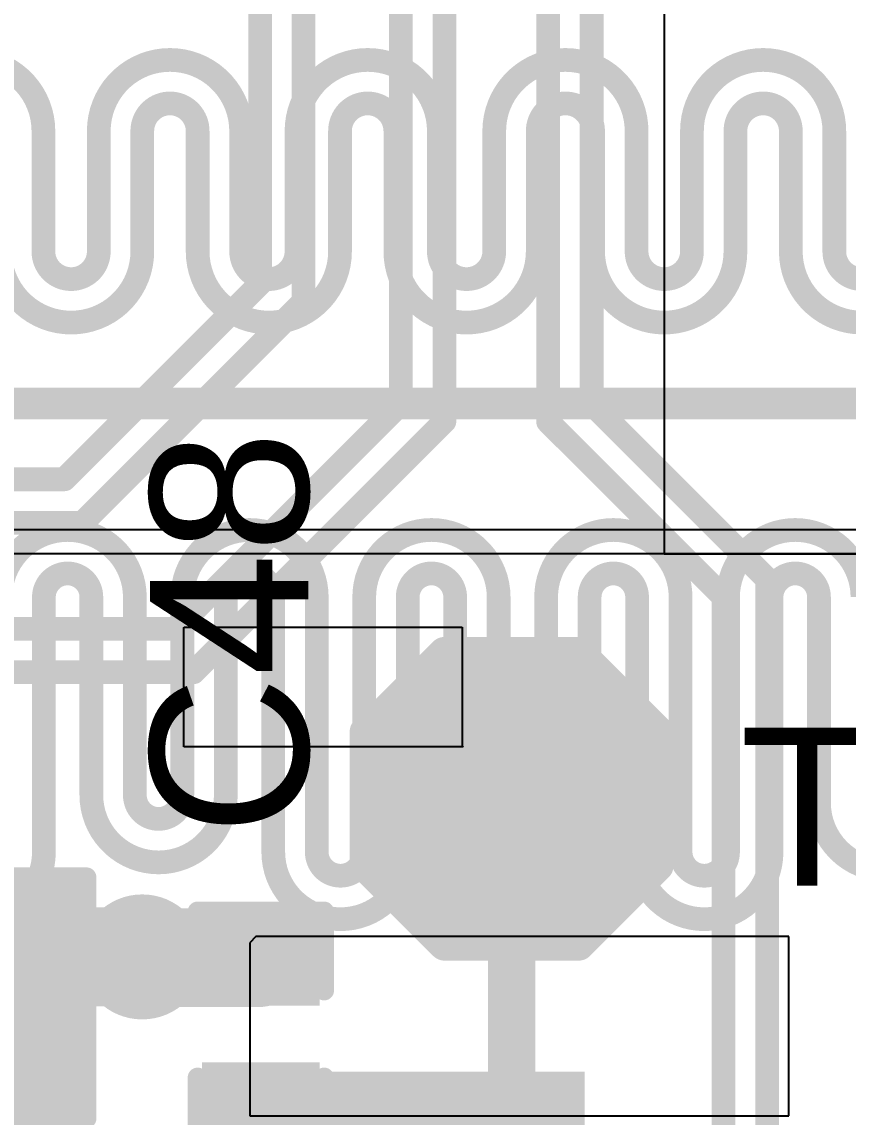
# Model space of a CAD drawing. Header units: millimetres. Extents: x 0 to 172, y 0 to 138.
# Drawn here: x 74.56 to 79.87, y 29.53 to 36.56 of the extents above; entities that cross this region are included whole.
import ezdxf

# ---------------------------------------------------------------- set-up
doc = ezdxf.new("R2010")
doc.units = ezdxf.units.MM
for name, color, linetype in [('BottomLayer', 5, 'Continuous'), ('BottomSolder', 6, 'Continuous'), ('TopLayer', 1, 'Continuous'), ('TopOverlay', 2, 'Continuous'), ('TopPaste', 8, 'Continuous'), ('TopSolder', 216, 'Continuous'), ('ViaHoleLayer', 16, 'Continuous')]:
    doc.layers.add(name, color=color, linetype=linetype)
doc.styles.add('Arial', font='', dxfattribs={"height": 0.2})
doc.styles.get('Arial').set_extended_font_data('Arial')

# ---------------------------------------------------------------- blocks, each defined once
blk = doc.blocks.new('T__________65')
at = {"layer": 'TopLayer'}
blk.add_hatch(color=1, dxfattribs=at).paths.add_polyline_path([(0.381, 0.762), (-0.381, 0.762), (-0.762, 0.381), (-0.762, -0.381), (-0.381, -0.762), (0.381, -0.762), (0.762, -0.381), (0.762, 0.381)])
at = {"layer": 'TopPaste'}
blk.add_hatch(color=8, dxfattribs=at).paths.add_polyline_path([(0.381, 0.762), (-0.381, 0.762), (-0.762, 0.381), (-0.762, -0.381), (-0.381, -0.762), (0.381, -0.762), (0.762, -0.381), (0.762, 0.381)])
at = {"layer": 'TopSolder'}
blk.add_hatch(color=216, dxfattribs=at).paths.add_polyline_path([(0.4318, 0.8636), (-0.4318, 0.8636), (-0.8636, 0.4318), (-0.8636, -0.4318), (-0.4318, -0.8636), (0.4318, -0.8636), (0.8636, -0.4318), (0.8636, 0.4318)])
at = {"layer": 'TopOverlay', "const_width": 0.2}
for points in [[(-0.4318, 0.9398), (-0.9398, 0.4318)], [(-0.4318, 0.9398), (0.4318, 0.9398)], [(0.4318, 0.9398), (0.9398, 0.4318)], [(-0.9398, 0.4318), (-0.9398, -0.4318)], [(0.9398, 0.4318), (0.9398, -0.4318)], [(-0.9398, -0.4318), (-0.4318, -0.9398)], [(0.9398, -0.4318), (0.4318, -0.9398)], [(-0.4318, -0.9398), (0.4318, -0.9398)]]:
    blk.add_lwpolyline(points, dxfattribs=at)
at = {"layer": 'TopOverlay', "const_width": 0.1}
for points in [[(-0.4818, 0.9398, 1), (-0.3818, 0.9398, 1)], [(-0.4818, 0.9398, 1), (-0.3818, 0.9398, 1)], [(0.3818, 0.9398, 1), (0.4818, 0.9398, 1)], [(0.3818, 0.9398, 1), (0.4818, 0.9398, 1)], [(-0.9898, 0.4318, 1), (-0.8898, 0.4318, 1)], [(-0.9898, 0.4318, 1), (-0.8898, 0.4318, 1)], [(0.8898, 0.4318, 1), (0.9898, 0.4318, 1)], [(0.8898, 0.4318, 1), (0.9898, 0.4318, 1)], [(-0.9898, -0.4318, 1), (-0.8898, -0.4318, 1)], [(-0.9898, -0.4318, 1), (-0.8898, -0.4318, 1)], [(0.8898, -0.4318, 1), (0.9898, -0.4318, 1)], [(0.8898, -0.4318, 1), (0.9898, -0.4318, 1)], [(-0.4818, -0.9398, 1), (-0.3818, -0.9398, 1)], [(-0.4818, -0.9398, 1), (-0.3818, -0.9398, 1)], [(0.3818, -0.9398, 1), (0.4818, -0.9398, 1)], [(0.3818, -0.9398, 1), (0.4818, -0.9398, 1)]]:
    blk.add_lwpolyline(points, format="xyb", close=True, dxfattribs=at)
blk = doc.blocks.new('C___0402_383')
at = {"layer": 'TopLayer'}
for points in [[(-0.6985, -0.3175), (-0.6985, 0.3175), (-0.2413, 0.3175), (-0.2413, -0.3175)], [(0.2413, -0.3175), (0.2413, 0.3175), (0.6985, 0.3175), (0.6985, -0.3175)]]:
    blk.add_hatch(color=1, dxfattribs=at).paths.add_polyline_path(points)
at = {"layer": 'TopPaste'}
for points in [[(-0.6985, -0.3175), (-0.6985, 0.3175), (-0.2413, 0.3175), (-0.2413, -0.3175)], [(0.2413, -0.3175), (0.2413, 0.3175), (0.6985, 0.3175), (0.6985, -0.3175)]]:
    blk.add_hatch(color=8, dxfattribs=at).paths.add_polyline_path(points)
at = {"layer": 'TopSolder'}
for points in [[(-0.7585, -0.3775), (-0.7585, 0.3775), (-0.1813, 0.3775), (-0.1813, -0.3775)], [(0.1813, -0.3775), (0.1813, 0.3775), (0.7585, 0.3775), (0.7585, -0.3775)]]:
    blk.add_hatch(color=216, dxfattribs=at).paths.add_polyline_path(points)
at = {"layer": 'TopOverlay', "const_width": 0.127}
for points in [[(-0.2794, 0.4064), (-0.7874, 0.4064)], [(-0.7874, -0.4064), (-0.7874, 0.4064)], [(0.7874, 0.4064), (0.2794, 0.4064)], [(0.7874, -0.4064), (0.7874, 0.4064)], [(-0.2794, -0.4064), (-0.7874, -0.4064)], [(0.7874, -0.4064), (0.2794, -0.4064)]]:
    blk.add_lwpolyline(points, dxfattribs=at)
at = {"layer": 'TopOverlay', "const_width": 0.0635}
for points in [[(-0.8191, 0.4064, 1), (-0.7556, 0.4064, 1)], [(-0.8191, 0.4064, 1), (-0.7556, 0.4064, 1)], [(-0.3111, 0.4064, 1), (-0.2477, 0.4064, 1)], [(0.2477, 0.4064, 1), (0.3111, 0.4064, 1)], [(0.7556, 0.4064, 1), (0.8191, 0.4064, 1)], [(0.7556, 0.4064, 1), (0.8191, 0.4064, 1)], [(-0.8191, -0.4064, 1), (-0.7556, -0.4064, 1)], [(-0.8191, -0.4064, 1), (-0.7556, -0.4064, 1)], [(-0.3111, -0.4064, 1), (-0.2477, -0.4064, 1)], [(0.2477, -0.4064, 1), (0.3111, -0.4064, 1)], [(0.7556, -0.4064, 1), (0.8191, -0.4064, 1)], [(0.7556, -0.4064, 1), (0.8191, -0.4064, 1)]]:
    blk.add_lwpolyline(points, format="xyb", close=True, dxfattribs=at)
blk = doc.blocks.new('C___1210_384')
at = {"layer": 'TopLayer'}
for points in [[(-2.032, 1.397), (-0.508, 1.397), (-0.508, -1.397), (-2.032, -1.397)], [(0.508, 1.397), (2.032, 1.397), (2.032, -1.397), (0.508, -1.397)]]:
    blk.add_hatch(color=1, dxfattribs=at).paths.add_polyline_path(points)
at = {"layer": 'TopPaste'}
for points in [[(-2.032, 1.397), (-0.508, 1.397), (-0.508, -1.397), (-2.032, -1.397)], [(0.508, 1.397), (2.032, 1.397), (2.032, -1.397), (0.508, -1.397)]]:
    blk.add_hatch(color=8, dxfattribs=at).paths.add_polyline_path(points)
at = {"layer": 'TopSolder'}
for points in [[(-2.1336, 1.4986), (-0.4064, 1.4986), (-0.4064, -1.4986), (-2.1336, -1.4986)], [(0.4064, 1.4986), (2.1336, 1.4986), (2.1336, -1.4986), (0.4064, -1.4986)]]:
    blk.add_hatch(color=216, dxfattribs=at).paths.add_polyline_path(points)
at = {"layer": 'TopOverlay', "const_width": 0.127}
for points in [[(-2.1336, -1.4986), (-2.1336, 1.4986)], [(-0.5842, 1.4986), (-2.1336, 1.4986)], [(2.1336, 1.4986), (0.5842, 1.4986)], [(2.1336, -1.4986), (2.1336, 1.4986)], [(-0.5842, -1.4986), (-2.1336, -1.4986)], [(2.1336, -1.4986), (0.5842, -1.4986)]]:
    blk.add_lwpolyline(points, dxfattribs=at)
at = {"layer": 'TopOverlay', "const_width": 0.0635}
for points in [[(-2.16535, 1.4986, 1), (-2.10185, 1.4986, 1)], [(-2.16535, 1.4986, 1), (-2.10185, 1.4986, 1)], [(-0.61595, 1.4986, 1), (-0.55245, 1.4986, 1)], [(0.55245, 1.4986, 1), (0.61595, 1.4986, 1)], [(2.10185, 1.4986, 1), (2.16535, 1.4986, 1)], [(2.10185, 1.4986, 1), (2.16535, 1.4986, 1)], [(-2.16535, -1.4986, 1), (-2.10185, -1.4986, 1)], [(-2.16535, -1.4986, 1), (-2.10185, -1.4986, 1)], [(-0.61595, -1.4986, 1), (-0.55245, -1.4986, 1)], [(0.55245, -1.4986, 1), (0.61595, -1.4986, 1)], [(2.10185, -1.4986, 1), (2.16535, -1.4986, 1)], [(2.10185, -1.4986, 1), (2.16535, -1.4986, 1)]]:
    blk.add_lwpolyline(points, format="xyb", close=True, dxfattribs=at)

msp = doc.modelspace()

# ---------------------------------------------------------------- hatches: boundary and pattern name
at = {"layer": 'BottomLayer'}
h = msp.add_hatch(color=5, dxfattribs=at)
edge = h.paths.add_edge_path()
edge.add_arc((75.3364, 30.5562), 0.3, 0, 360)
at = {"layer": 'BottomSolder'}
h = msp.add_hatch(color=6, dxfattribs=at)
edge = h.paths.add_edge_path()
edge.add_arc((75.3364, 30.5562), 0.4016, 0, 360)
at = {"layer": 'TopLayer'}
h = msp.add_hatch(color=1, dxfattribs=at)
edge = h.paths.add_edge_path()
edge.add_arc((75.3364, 30.5562), 0.3, 0, 360)
for points in [[(75.696, 28.4464), (76.4159, 28.4464), (76.4159, 29.8196), (75.696, 29.8196)], [(75.696, 28.4464), (77.4676, 28.4464), (77.4676, 29.8196), (75.696, 29.8196)], [(76.9747, 25.3933), (78.1788, 25.3933), (78.1788, 29.8196), (76.9747, 29.8196)]]:
    msp.add_hatch(color=1, dxfattribs=at).paths.add_polyline_path(points)
at = {"layer": 'TopSolder'}
h = msp.add_hatch(color=216, dxfattribs=at)
edge = h.paths.add_edge_path()
edge.add_arc((75.3364, 30.5562), 0.4016, 0, 360)
at = {"layer": 'ViaHoleLayer'}
h = msp.add_hatch(color=16, dxfattribs=at)
edge = h.paths.add_edge_path()
edge.add_arc((75.3364, 30.5562), 0.15, 0, 360)

# ---------------------------------------------------------------- linework, layer by layer
at = {"layer": 'BottomLayer'}
for p, q in [((103.7336, 33.2994), (31.0642, 33.2994)), ((76.0663, 30.6867), (76.0268, 30.6471)), ((79.4901, 30.6867), (76.0663, 30.6867)), ((79.4901, 29.5349), (79.4901, 30.6867)), ((76.0268, 30.6471), (76.0268, 29.5349)), ((76.0268, 29.5349), (79.4901, 29.5349))]:
    msp.add_line(p, q, dxfattribs=at)
at = {"layer": 'BottomLayer', "const_width": 0.1524}
for points in [[(74.2445, 36.3194, -0.414214), (74.7017, 35.8622)], [(75.0573, 35.8622, -0.414214), (75.5145, 36.3194)], [(75.5145, 36.3194, -0.414214), (75.9717, 35.8622)], [(76.3273, 35.8622, -0.414214), (76.7845, 36.3194)], [(76.7845, 36.3194, -0.414214), (77.2417, 35.8622)], [(77.5973, 35.8622, -0.414214), (78.0544, 36.3194)], [(78.0545, 36.3194, -0.414214), (78.5116, 35.8622)], [(78.8672, 35.8622, -0.414214), (79.3244, 36.3194)], [(79.3244, 36.3194, -0.414214), (79.7816, 35.8622)], [(75.3367, 35.8622, -0.414214), (75.5145, 36.04)], [(75.5145, 36.04, -0.414214), (75.6923, 35.8622)], [(76.6067, 35.8622, -0.414214), (76.7845, 36.04)], [(76.7845, 36.04, -0.414214), (76.9623, 35.8622)], [(77.8767, 35.8622, -0.414214), (78.0544, 36.04)], [(78.0545, 36.04, -0.414214), (78.2322, 35.8622)], [(79.1466, 35.8622, -0.414214), (79.3244, 36.04)], [(79.3244, 36.04, -0.414214), (79.5022, 35.8622)], [(74.8795, 34.6318, -0.414214), (74.4223, 35.089)], [(74.8795, 34.9112, -0.414214), (74.7017, 35.089)], [(75.3367, 35.089, -0.414214), (74.8795, 34.6318)], [(75.0573, 35.089, -0.414214), (74.8795, 34.9112)], [(76.1495, 34.6318, -0.414214), (75.6923, 35.089)], [(76.1495, 34.9112, -0.414214), (75.9717, 35.089)], [(76.6067, 35.089, -0.414214), (76.1495, 34.6318)], [(76.3273, 35.089, -0.414214), (76.1495, 34.9112)], [(77.4195, 34.6318, -0.414214), (76.9623, 35.089)], [(77.4195, 34.9112, -0.414214), (77.2417, 35.089)], [(77.8767, 35.089, -0.414214), (77.4195, 34.6318)], [(77.5973, 35.089, -0.414214), (77.4195, 34.9112)], [(78.6894, 34.6318, -0.414214), (78.2322, 35.089)], [(78.6894, 34.9112, -0.414214), (78.5116, 35.089)], [(79.1466, 35.089, -0.414214), (78.6894, 34.6318)], [(78.8672, 35.089, -0.414214), (78.6894, 34.9112)], [(79.9594, 34.6318, -0.414214), (79.5022, 35.089)], [(79.9594, 34.9112, -0.414214), (79.7816, 35.089)], [(74.4254, 32.8676, -0.414214), (74.8572, 33.2994)], [(74.8572, 33.2994, -0.414214), (75.289, 32.8676)], [(75.5938, 32.8676, -0.414214), (76.0256, 33.2994)], [(76.0256, 33.2994, -0.414214), (76.4574, 32.8676)], [(76.7622, 32.8676, -0.414214), (77.194, 33.2994)], [(77.194, 33.2994, -0.414214), (77.6258, 32.8676)], [(77.9306, 32.8676, -0.414214), (78.3624, 33.2994)], [(78.3624, 33.2994, -0.414214), (78.7942, 32.8676)], [(79.099, 32.8676, -0.414214), (79.5308, 33.2994)], [(79.5308, 33.2994, -0.414214), (79.9626, 32.8676)], [(74.7048, 32.8676, -0.414214), (74.8572, 33.02)], [(74.8572, 33.02, -0.414214), (75.0096, 32.8676)], [(75.8732, 32.8676, -0.414214), (76.0256, 33.02)], [(76.0256, 33.02, -0.414214), (76.178, 32.8676)], [(77.0416, 32.8676, -0.414214), (77.194, 33.02)], [(77.194, 33.02, -0.414214), (77.3464, 32.8676)], [(78.21, 32.8676, -0.414214), (78.3624, 33.02)], [(78.3624, 33.02, -0.414214), (78.5148, 32.8676)], [(79.3784, 32.8676, -0.414214), (79.5308, 33.02)], [(79.5308, 33.02, -0.414214), (79.6832, 32.8676)], [(75.4414, 31.1634, -0.414214), (75.0096, 31.5952)], [(75.4414, 31.4428, -0.414214), (75.289, 31.5952)], [(75.5938, 31.5952, -0.414214), (75.4414, 31.4428)], [(75.8732, 31.5952, -0.414214), (75.4414, 31.1634)], [(80.5468, 31.5468, -1), (79.6832, 31.5468)], [(74.7048, 31.2302, -0.414214), (74.273, 30.7984)], [(76.6098, 30.7984, -0.414214), (76.178, 31.2302)], [(76.6098, 31.0778, -0.414214), (76.4574, 31.2302)], [(76.7622, 31.2302, -0.414214), (76.6098, 31.0778)], [(77.0416, 31.2302, -0.414214), (76.6098, 30.7984)], [(77.7782, 30.7984, -0.414214), (77.3464, 31.2302)], [(77.7782, 31.0778, -0.414214), (77.6258, 31.2302)], [(77.9306, 31.2302, -0.414214), (77.7782, 31.0778)], [(78.21, 31.2302, -0.414214), (77.7782, 30.7984)], [(78.9466, 30.7984, -0.414214), (78.5148, 31.2302)], [(78.9466, 31.0778, -0.414214), (78.7942, 31.2302)], [(79.099, 31.2302, -0.414214), (78.9466, 31.0778)], [(79.3784, 31.2302, -0.414214), (78.9466, 30.7984)]]:
    msp.add_lwpolyline(points, format="xyb", dxfattribs=at)
at = {"layer": 'BottomLayer'}
for points, const_width in [([(75.5145, 36.3194), (75.5145, 36.3194)], 0.1524), ([(76.7845, 36.3194), (76.7845, 36.3194)], 0.1524), ([(78.0544, 36.3194), (78.0545, 36.3194)], 0.1524), ([(79.3244, 36.3194), (79.3244, 36.3194)], 0.1524), ([(75.5145, 36.04), (75.5145, 36.04)], 0.1524), ([(76.7845, 36.04), (76.7845, 36.04)], 0.1524), ([(78.0544, 36.04), (78.0545, 36.04)], 0.1524), ([(79.3244, 36.04), (79.3244, 36.04)], 0.1524), ([(74.7017, 35.089), (74.7017, 35.8622)], 0.1524), ([(75.0573, 35.089), (75.0573, 35.8622)], 0.1524), ([(75.3367, 35.089), (75.3367, 35.8622)], 0.1524), ([(75.6923, 35.089), (75.6923, 35.8622)], 0.1524), ([(75.9717, 35.089), (75.9717, 35.8622)], 0.1524), ([(76.3273, 35.089), (76.3273, 35.8622)], 0.1524), ([(76.6067, 35.089), (76.6067, 35.8622)], 0.1524), ([(76.9623, 35.089), (76.9623, 35.8622)], 0.1524), ([(77.2417, 35.089), (77.2417, 35.8622)], 0.1524), ([(77.5973, 35.089), (77.5973, 35.8622)], 0.1524), ([(77.8767, 35.089), (77.8767, 35.8622)], 0.1524), ([(78.2322, 35.089), (78.2322, 35.8622)], 0.1524), ([(78.5116, 35.089), (78.5116, 35.8622)], 0.1524), ([(78.8672, 35.089), (78.8672, 35.8622)], 0.1524), ([(79.1466, 35.089), (79.1466, 35.8622)], 0.1524), ([(79.5022, 35.089), (79.5022, 35.8622)], 0.1524), ([(79.7816, 35.089), (79.7816, 35.8622)], 0.1524), ([(74.8795, 34.9112), (74.8795, 34.9112)], 0.1524), ([(76.1495, 34.9112), (76.1495, 34.9112)], 0.1524), ([(77.4195, 34.9112), (77.4195, 34.9112)], 0.1524), ([(78.6894, 34.9112), (78.6894, 34.9112)], 0.1524), ([(74.8795, 34.6318), (74.8795, 34.6318)], 0.1524), ([(76.1495, 34.6318), (76.1495, 34.6318)], 0.1524), ([(77.4195, 34.6318), (77.4195, 34.6318)], 0.1524), ([(78.6894, 34.6318), (78.6894, 34.6318)], 0.1524), ([(70.275, 34.1122), (81.915, 34.1122)], 0.2032), ([(74.8572, 33.2994), (74.8572, 33.2994)], 0.1524), ([(76.0256, 33.2994), (76.0256, 33.2994)], 0.1524), ([(77.194, 33.2994), (77.194, 33.2994)], 0.1524), ([(78.3624, 33.2994), (78.3624, 33.2994)], 0.1524), ([(79.5308, 33.2994), (79.5308, 33.2994)], 0.1524), ([(74.8572, 33.02), (74.8572, 33.02)], 0.1524), ([(76.0256, 33.02), (76.0256, 33.02)], 0.1524), ([(77.194, 33.02), (77.194, 33.02)], 0.1524), ([(78.3624, 33.02), (78.3624, 33.02)], 0.1524), ([(79.5308, 33.02), (79.5308, 33.02)], 0.1524), ([(74.7048, 31.2302), (74.7048, 32.8676)], 0.1524), ([(75.0096, 31.5952), (75.0096, 32.8676)], 0.1524), ([(75.289, 31.5952), (75.289, 32.8676)], 0.1524), ([(75.5938, 31.5952), (75.5938, 32.8676)], 0.1524), ([(75.8732, 31.5952), (75.8732, 32.8676)], 0.1524), ([(76.178, 31.2302), (76.178, 32.8676)], 0.1524), ([(76.4574, 31.2302), (76.4574, 32.8676)], 0.1524), ([(76.7622, 31.2302), (76.7622, 32.8676)], 0.1524), ([(77.0416, 31.2302), (77.0416, 32.8676)], 0.1524), ([(77.3464, 31.2302), (77.3464, 32.8676)], 0.1524), ([(77.6258, 31.2302), (77.6258, 32.8676)], 0.1524), ([(77.9306, 31.2302), (77.9306, 32.8676)], 0.1524), ([(78.21, 31.2302), (78.21, 32.8676)], 0.1524), ([(78.5148, 31.2302), (78.5148, 32.8676)], 0.1524), ([(78.7942, 31.2302), (78.7942, 32.8676)], 0.1524), ([(79.099, 31.2302), (79.099, 32.8676)], 0.1524), ([(79.3784, 31.2302), (79.3784, 32.8676)], 0.1524), ([(79.6832, 31.5468), (79.6832, 32.8676)], 0.1524), ([(75.4414, 31.4428), (75.4414, 31.4428)], 0.1524), ([(75.4414, 31.1634), (75.4414, 31.1634)], 0.1524), ([(76.6098, 31.0778), (76.6098, 31.0778)], 0.1524), ([(77.7782, 31.0778), (77.7782, 31.0778)], 0.1524), ([(78.9466, 31.0778), (78.9466, 31.0778)], 0.1524), ([(76.6098, 30.7984), (76.6098, 30.7984)], 0.1524), ([(77.7782, 30.7984), (77.7782, 30.7984)], 0.1524), ([(78.9466, 30.7984), (78.9466, 30.7984)], 0.1524)]:
    msp.add_lwpolyline(points, dxfattribs=dict(at, const_width=const_width))
at = {"layer": 'BottomLayer', "const_width": 0.0762}
for points in [[(75.4764, 36.3194, 1), (75.5526, 36.3194, 1)], [(75.4764, 36.3194, 1), (75.5526, 36.3194, 1)], [(75.4764, 36.3194, 1), (75.5526, 36.3194, 1)], [(75.4764, 36.3194, 1), (75.5526, 36.3194, 1)], [(76.7464, 36.3194, 1), (76.8226, 36.3194, 1)], [(76.7464, 36.3194, 1), (76.8226, 36.3194, 1)], [(76.7464, 36.3194, 1), (76.8226, 36.3194, 1)], [(76.7464, 36.3194, 1), (76.8226, 36.3194, 1)], [(78.0163, 36.3194, 1), (78.0925, 36.3194, 1)], [(78.0163, 36.3194, 1), (78.0925, 36.3194, 1)], [(78.0164, 36.3194, 1), (78.0926, 36.3194, 1)], [(78.0164, 36.3194, 1), (78.0926, 36.3194, 1)], [(79.2863, 36.3194, 1), (79.3625, 36.3194, 1)], [(79.2863, 36.3194, 1), (79.3625, 36.3194, 1)], [(79.2863, 36.3194, 1), (79.3625, 36.3194, 1)], [(79.2863, 36.3194, 1), (79.3625, 36.3194, 1)], [(75.4764, 36.04, 1), (75.5526, 36.04, 1)], [(75.4764, 36.04, 1), (75.5526, 36.04, 1)], [(75.4764, 36.04, 1), (75.5526, 36.04, 1)], [(75.4764, 36.04, 1), (75.5526, 36.04, 1)], [(76.7464, 36.04, 1), (76.8226, 36.04, 1)], [(76.7464, 36.04, 1), (76.8226, 36.04, 1)], [(76.7464, 36.04, 1), (76.8226, 36.04, 1)], [(76.7464, 36.04, 1), (76.8226, 36.04, 1)], [(78.0163, 36.04, 1), (78.0925, 36.04, 1)], [(78.0163, 36.04, 1), (78.0925, 36.04, 1)], [(78.0164, 36.04, 1), (78.0926, 36.04, 1)], [(78.0164, 36.04, 1), (78.0926, 36.04, 1)], [(79.2863, 36.04, 1), (79.3625, 36.04, 1)], [(79.2863, 36.04, 1), (79.3625, 36.04, 1)], [(79.2863, 36.04, 1), (79.3625, 36.04, 1)], [(79.2863, 36.04, 1), (79.3625, 36.04, 1)], [(74.6636, 35.8622, 1), (74.7398, 35.8622, 1)], [(74.6636, 35.8622, 1), (74.7398, 35.8622, 1)], [(75.0192, 35.8622, 1), (75.0954, 35.8622, 1)], [(75.0192, 35.8622, 1), (75.0954, 35.8622, 1)], [(75.2986, 35.8622, 1), (75.3748, 35.8622, 1)], [(75.2986, 35.8622, 1), (75.3748, 35.8622, 1)], [(75.6542, 35.8622, 1), (75.7304, 35.8622, 1)], [(75.6542, 35.8622, 1), (75.7304, 35.8622, 1)], [(75.9336, 35.8622, 1), (76.0098, 35.8622, 1)], [(75.9336, 35.8622, 1), (76.0098, 35.8622, 1)], [(76.2892, 35.8622, 1), (76.3654, 35.8622, 1)], [(76.2892, 35.8622, 1), (76.3654, 35.8622, 1)], [(76.5686, 35.8622, 1), (76.6448, 35.8622, 1)], [(76.5686, 35.8622, 1), (76.6448, 35.8622, 1)], [(76.9242, 35.8622, 1), (77.0004, 35.8622, 1)], [(76.9242, 35.8622, 1), (77.0004, 35.8622, 1)], [(77.2036, 35.8622, 1), (77.2798, 35.8622, 1)], [(77.2036, 35.8622, 1), (77.2798, 35.8622, 1)], [(77.5592, 35.8622, 1), (77.6354, 35.8622, 1)], [(77.5592, 35.8622, 1), (77.6354, 35.8622, 1)], [(77.8386, 35.8622, 1), (77.9148, 35.8622, 1)], [(77.8386, 35.8622, 1), (77.9148, 35.8622, 1)], [(78.1941, 35.8622, 1), (78.2703, 35.8622, 1)], [(78.1941, 35.8622, 1), (78.2703, 35.8622, 1)], [(78.4735, 35.8622, 1), (78.5497, 35.8622, 1)], [(78.4735, 35.8622, 1), (78.5497, 35.8622, 1)], [(78.8291, 35.8622, 1), (78.9053, 35.8622, 1)], [(78.8291, 35.8622, 1), (78.9053, 35.8622, 1)], [(79.1085, 35.8622, 1), (79.1847, 35.8622, 1)], [(79.1085, 35.8622, 1), (79.1847, 35.8622, 1)], [(79.4641, 35.8622, 1), (79.5403, 35.8622, 1)], [(79.4641, 35.8622, 1), (79.5403, 35.8622, 1)], [(79.7435, 35.8622, 1), (79.8197, 35.8622, 1)], [(79.7435, 35.8622, 1), (79.8197, 35.8622, 1)], [(74.6636, 35.089, 1), (74.7398, 35.089, 1)], [(74.6636, 35.089, 1), (74.7398, 35.089, 1)], [(75.0192, 35.089, 1), (75.0954, 35.089, 1)], [(75.0192, 35.089, 1), (75.0954, 35.089, 1)], [(75.2986, 35.089, 1), (75.3748, 35.089, 1)], [(75.2986, 35.089, 1), (75.3748, 35.089, 1)], [(75.6542, 35.089, 1), (75.7304, 35.089, 1)], [(75.6542, 35.089, 1), (75.7304, 35.089, 1)], [(75.9336, 35.089, 1), (76.0098, 35.089, 1)], [(75.9336, 35.089, 1), (76.0098, 35.089, 1)], [(76.2892, 35.089, 1), (76.3654, 35.089, 1)], [(76.2892, 35.089, 1), (76.3654, 35.089, 1)], [(76.5686, 35.089, 1), (76.6448, 35.089, 1)], [(76.5686, 35.089, 1), (76.6448, 35.089, 1)], [(76.9242, 35.089, 1), (77.0004, 35.089, 1)], [(76.9242, 35.089, 1), (77.0004, 35.089, 1)], [(77.2036, 35.089, 1), (77.2798, 35.089, 1)], [(77.2036, 35.089, 1), (77.2798, 35.089, 1)], [(77.5592, 35.089, 1), (77.6354, 35.089, 1)], [(77.5592, 35.089, 1), (77.6354, 35.089, 1)], [(77.8386, 35.089, 1), (77.9148, 35.089, 1)], [(77.8386, 35.089, 1), (77.9148, 35.089, 1)], [(78.1941, 35.089, 1), (78.2703, 35.089, 1)], [(78.1941, 35.089, 1), (78.2703, 35.089, 1)], [(78.4735, 35.089, 1), (78.5497, 35.089, 1)], [(78.4735, 35.089, 1), (78.5497, 35.089, 1)], [(78.8291, 35.089, 1), (78.9053, 35.089, 1)], [(78.8291, 35.089, 1), (78.9053, 35.089, 1)], [(79.1085, 35.089, 1), (79.1847, 35.089, 1)], [(79.1085, 35.089, 1), (79.1847, 35.089, 1)], [(79.4641, 35.089, 1), (79.5403, 35.089, 1)], [(79.4641, 35.089, 1), (79.5403, 35.089, 1)], [(79.7435, 35.089, 1), (79.8197, 35.089, 1)], [(79.7435, 35.089, 1), (79.8197, 35.089, 1)], [(74.8414, 34.9112, 1), (74.9176, 34.9112, 1)], [(74.8414, 34.9112, 1), (74.9176, 34.9112, 1)], [(74.8414, 34.9112, 1), (74.9176, 34.9112, 1)], [(74.8414, 34.9112, 1), (74.9176, 34.9112, 1)], [(76.1114, 34.9112, 1), (76.1876, 34.9112, 1)], [(76.1114, 34.9112, 1), (76.1876, 34.9112, 1)], [(76.1114, 34.9112, 1), (76.1876, 34.9112, 1)], [(76.1114, 34.9112, 1), (76.1876, 34.9112, 1)], [(77.3814, 34.9112, 1), (77.4576, 34.9112, 1)], [(77.3814, 34.9112, 1), (77.4576, 34.9112, 1)], [(77.3814, 34.9112, 1), (77.4576, 34.9112, 1)], [(77.3814, 34.9112, 1), (77.4576, 34.9112, 1)], [(78.6513, 34.9112, 1), (78.7275, 34.9112, 1)], [(78.6513, 34.9112, 1), (78.7275, 34.9112, 1)], [(78.6513, 34.9112, 1), (78.7275, 34.9112, 1)], [(78.6513, 34.9112, 1), (78.7275, 34.9112, 1)], [(74.8414, 34.6318, 1), (74.9176, 34.6318, 1)], [(74.8414, 34.6318, 1), (74.9176, 34.6318, 1)], [(74.8414, 34.6318, 1), (74.9176, 34.6318, 1)], [(74.8414, 34.6318, 1), (74.9176, 34.6318, 1)], [(76.1114, 34.6318, 1), (76.1876, 34.6318, 1)], [(76.1114, 34.6318, 1), (76.1876, 34.6318, 1)], [(76.1114, 34.6318, 1), (76.1876, 34.6318, 1)], [(76.1114, 34.6318, 1), (76.1876, 34.6318, 1)], [(77.3814, 34.6318, 1), (77.4576, 34.6318, 1)], [(77.3814, 34.6318, 1), (77.4576, 34.6318, 1)], [(77.3814, 34.6318, 1), (77.4576, 34.6318, 1)], [(77.3814, 34.6318, 1), (77.4576, 34.6318, 1)], [(78.6513, 34.6318, 1), (78.7275, 34.6318, 1)], [(78.6513, 34.6318, 1), (78.7275, 34.6318, 1)], [(78.6513, 34.6318, 1), (78.7275, 34.6318, 1)], [(78.6513, 34.6318, 1), (78.7275, 34.6318, 1)], [(74.8191, 33.2994, 1), (74.8953, 33.2994, 1)], [(74.8191, 33.2994, 1), (74.8953, 33.2994, 1)], [(74.8191, 33.2994, 1), (74.8953, 33.2994, 1)], [(74.8191, 33.2994, 1), (74.8953, 33.2994, 1)], [(75.9875, 33.2994, 1), (76.0637, 33.2994, 1)], [(75.9875, 33.2994, 1), (76.0637, 33.2994, 1)], [(75.9875, 33.2994, 1), (76.0637, 33.2994, 1)], [(75.9875, 33.2994, 1), (76.0637, 33.2994, 1)], [(77.1559, 33.2994, 1), (77.2321, 33.2994, 1)], [(77.1559, 33.2994, 1), (77.2321, 33.2994, 1)], [(77.1559, 33.2994, 1), (77.2321, 33.2994, 1)], [(77.1559, 33.2994, 1), (77.2321, 33.2994, 1)], [(78.3243, 33.2994, 1), (78.4005, 33.2994, 1)], [(78.3243, 33.2994, 1), (78.4005, 33.2994, 1)], [(78.3243, 33.2994, 1), (78.4005, 33.2994, 1)], [(78.3243, 33.2994, 1), (78.4005, 33.2994, 1)], [(79.4927, 33.2994, 1), (79.5689, 33.2994, 1)], [(79.4927, 33.2994, 1), (79.5689, 33.2994, 1)], [(79.4927, 33.2994, 1), (79.5689, 33.2994, 1)], [(79.4927, 33.2994, 1), (79.5689, 33.2994, 1)], [(74.8191, 33.02, 1), (74.8953, 33.02, 1)], [(74.8191, 33.02, 1), (74.8953, 33.02, 1)], [(74.8191, 33.02, 1), (74.8953, 33.02, 1)], [(74.8191, 33.02, 1), (74.8953, 33.02, 1)], [(75.9875, 33.02, 1), (76.0637, 33.02, 1)], [(75.9875, 33.02, 1), (76.0637, 33.02, 1)], [(75.9875, 33.02, 1), (76.0637, 33.02, 1)], [(75.9875, 33.02, 1), (76.0637, 33.02, 1)], [(77.1559, 33.02, 1), (77.2321, 33.02, 1)], [(77.1559, 33.02, 1), (77.2321, 33.02, 1)], [(77.1559, 33.02, 1), (77.2321, 33.02, 1)], [(77.1559, 33.02, 1), (77.2321, 33.02, 1)], [(78.3243, 33.02, 1), (78.4005, 33.02, 1)], [(78.3243, 33.02, 1), (78.4005, 33.02, 1)], [(78.3243, 33.02, 1), (78.4005, 33.02, 1)], [(78.3243, 33.02, 1), (78.4005, 33.02, 1)], [(79.4927, 33.02, 1), (79.5689, 33.02, 1)], [(79.4927, 33.02, 1), (79.5689, 33.02, 1)], [(79.4927, 33.02, 1), (79.5689, 33.02, 1)], [(79.4927, 33.02, 1), (79.5689, 33.02, 1)], [(74.6667, 32.8676, 1), (74.7429, 32.8676, 1)], [(74.6667, 32.8676, 1), (74.7429, 32.8676, 1)], [(74.9715, 32.8676, 1), (75.0477, 32.8676, 1)], [(74.9715, 32.8676, 1), (75.0477, 32.8676, 1)], [(75.2509, 32.8676, 1), (75.3271, 32.8676, 1)], [(75.2509, 32.8676, 1), (75.3271, 32.8676, 1)], [(75.5557, 32.8676, 1), (75.6319, 32.8676, 1)], [(75.5557, 32.8676, 1), (75.6319, 32.8676, 1)], [(75.8351, 32.8676, 1), (75.9113, 32.8676, 1)], [(75.8351, 32.8676, 1), (75.9113, 32.8676, 1)], [(76.1399, 32.8676, 1), (76.2161, 32.8676, 1)], [(76.1399, 32.8676, 1), (76.2161, 32.8676, 1)], [(76.4193, 32.8676, 1), (76.4955, 32.8676, 1)], [(76.4193, 32.8676, 1), (76.4955, 32.8676, 1)], [(76.7241, 32.8676, 1), (76.8003, 32.8676, 1)], [(76.7241, 32.8676, 1), (76.8003, 32.8676, 1)], [(77.0035, 32.8676, 1), (77.0797, 32.8676, 1)], [(77.0035, 32.8676, 1), (77.0797, 32.8676, 1)], [(77.3083, 32.8676, 1), (77.3845, 32.8676, 1)], [(77.3083, 32.8676, 1), (77.3845, 32.8676, 1)], [(77.5877, 32.8676, 1), (77.6639, 32.8676, 1)], [(77.5877, 32.8676, 1), (77.6639, 32.8676, 1)], [(77.8925, 32.8676, 1), (77.9687, 32.8676, 1)], [(77.8925, 32.8676, 1), (77.9687, 32.8676, 1)], [(78.1719, 32.8676, 1), (78.2481, 32.8676, 1)], [(78.1719, 32.8676, 1), (78.2481, 32.8676, 1)], [(78.4767, 32.8676, 1), (78.5529, 32.8676, 1)], [(78.4767, 32.8676, 1), (78.5529, 32.8676, 1)], [(78.7561, 32.8676, 1), (78.8323, 32.8676, 1)], [(78.7561, 32.8676, 1), (78.8323, 32.8676, 1)], [(79.0609, 32.8676, 1), (79.1371, 32.8676, 1)], [(79.0609, 32.8676, 1), (79.1371, 32.8676, 1)], [(79.3403, 32.8676, 1), (79.4165, 32.8676, 1)], [(79.3403, 32.8676, 1), (79.4165, 32.8676, 1)], [(79.6451, 32.8676, 1), (79.7213, 32.8676, 1)], [(79.6451, 32.8676, 1), (79.7213, 32.8676, 1)], [(74.9715, 31.5952, 1), (75.0477, 31.5952, 1)], [(74.9715, 31.5952, 1), (75.0477, 31.5952, 1)], [(75.2509, 31.5952, 1), (75.3271, 31.5952, 1)], [(75.2509, 31.5952, 1), (75.3271, 31.5952, 1)], [(75.5557, 31.5952, 1), (75.6319, 31.5952, 1)], [(75.5557, 31.5952, 1), (75.6319, 31.5952, 1)], [(75.8351, 31.5952, 1), (75.9113, 31.5952, 1)], [(75.8351, 31.5952, 1), (75.9113, 31.5952, 1)], [(79.6451, 31.5468, 1), (79.7213, 31.5468, 1)], [(79.6451, 31.5468, 1), (79.7213, 31.5468, 1)], [(75.4033, 31.4428, 1), (75.4795, 31.4428, 1)], [(75.4033, 31.4428, 1), (75.4795, 31.4428, 1)], [(75.4033, 31.4428, 1), (75.4795, 31.4428, 1)], [(75.4033, 31.4428, 1), (75.4795, 31.4428, 1)], [(74.6667, 31.2302, 1), (74.7429, 31.2302, 1)], [(74.6667, 31.2302, 1), (74.7429, 31.2302, 1)], [(76.1399, 31.2302, 1), (76.2161, 31.2302, 1)], [(76.1399, 31.2302, 1), (76.2161, 31.2302, 1)], [(76.4193, 31.2302, 1), (76.4955, 31.2302, 1)], [(76.4193, 31.2302, 1), (76.4955, 31.2302, 1)], [(76.7241, 31.2302, 1), (76.8003, 31.2302, 1)], [(76.7241, 31.2302, 1), (76.8003, 31.2302, 1)], [(77.0035, 31.2302, 1), (77.0797, 31.2302, 1)], [(77.0035, 31.2302, 1), (77.0797, 31.2302, 1)], [(77.3083, 31.2302, 1), (77.3845, 31.2302, 1)], [(77.3083, 31.2302, 1), (77.3845, 31.2302, 1)], [(77.5877, 31.2302, 1), (77.6639, 31.2302, 1)], [(77.5877, 31.2302, 1), (77.6639, 31.2302, 1)], [(77.8925, 31.2302, 1), (77.9687, 31.2302, 1)], [(77.8925, 31.2302, 1), (77.9687, 31.2302, 1)], [(78.1719, 31.2302, 1), (78.2481, 31.2302, 1)], [(78.1719, 31.2302, 1), (78.2481, 31.2302, 1)], [(78.4767, 31.2302, 1), (78.5529, 31.2302, 1)], [(78.4767, 31.2302, 1), (78.5529, 31.2302, 1)], [(78.7561, 31.2302, 1), (78.8323, 31.2302, 1)], [(78.7561, 31.2302, 1), (78.8323, 31.2302, 1)], [(79.0609, 31.2302, 1), (79.1371, 31.2302, 1)], [(79.0609, 31.2302, 1), (79.1371, 31.2302, 1)], [(79.3403, 31.2302, 1), (79.4165, 31.2302, 1)], [(79.3403, 31.2302, 1), (79.4165, 31.2302, 1)], [(75.4033, 31.1634, 1), (75.4795, 31.1634, 1)], [(75.4033, 31.1634, 1), (75.4795, 31.1634, 1)], [(75.4033, 31.1634, 1), (75.4795, 31.1634, 1)], [(75.4033, 31.1634, 1), (75.4795, 31.1634, 1)], [(76.5717, 31.0778, 1), (76.6479, 31.0778, 1)], [(76.5717, 31.0778, 1), (76.6479, 31.0778, 1)], [(76.5717, 31.0778, 1), (76.6479, 31.0778, 1)], [(76.5717, 31.0778, 1), (76.6479, 31.0778, 1)], [(77.7401, 31.0778, 1), (77.8163, 31.0778, 1)], [(77.7401, 31.0778, 1), (77.8163, 31.0778, 1)], [(77.7401, 31.0778, 1), (77.8163, 31.0778, 1)], [(77.7401, 31.0778, 1), (77.8163, 31.0778, 1)], [(78.9085, 31.0778, 1), (78.9847, 31.0778, 1)], [(78.9085, 31.0778, 1), (78.9847, 31.0778, 1)], [(78.9085, 31.0778, 1), (78.9847, 31.0778, 1)], [(78.9085, 31.0778, 1), (78.9847, 31.0778, 1)], [(76.5717, 30.7984, 1), (76.6479, 30.7984, 1)], [(76.5717, 30.7984, 1), (76.6479, 30.7984, 1)], [(76.5717, 30.7984, 1), (76.6479, 30.7984, 1)], [(76.5717, 30.7984, 1), (76.6479, 30.7984, 1)], [(77.7401, 30.7984, 1), (77.8163, 30.7984, 1)], [(77.7401, 30.7984, 1), (77.8163, 30.7984, 1)], [(77.7401, 30.7984, 1), (77.8163, 30.7984, 1)], [(77.7401, 30.7984, 1), (77.8163, 30.7984, 1)], [(78.9085, 30.7984, 1), (78.9847, 30.7984, 1)], [(78.9085, 30.7984, 1), (78.9847, 30.7984, 1)], [(78.9085, 30.7984, 1), (78.9847, 30.7984, 1)], [(78.9085, 30.7984, 1), (78.9847, 30.7984, 1)]]:
    msp.add_lwpolyline(points, format="xyb", close=True, dxfattribs=at)
at = {"layer": 'TopLayer'}
for p, q in [((78.6892, 39.9288), (78.6892, 33.147)), ((103.7336, 33.147), (31.0642, 33.147)), ((78.6892, 33.147), (82.2198, 33.147)), ((75.6046, 32.6737), (75.6051, 32.6742)), ((75.6046, 31.9061), (75.6046, 32.6737)), ((75.6051, 32.6742), (77.3903, 32.6742)), ((77.3903, 32.6742), (77.3903, 31.9127)), ((77.3969, 31.9061), (75.6046, 31.9061)), ((77.3903, 31.9127), (77.3969, 31.9061))]:
    msp.add_line(p, q, dxfattribs=at)
for points, const_width in [([(76.998, 34.1123), (76.998, 44.084)], 0.1524), ([(77.2774, 33.9966), (77.2774, 43.9683)], 0.1524), ([(76.373, 34.766), (76.373, 43.5098)], 0.1524), ([(77.9436, 33.9949), (77.9436, 43.5296)], 0.1524), ([(78.223, 34.1107), (78.223, 43.4139)], 0.1524), ([(76.0936, 34.8817), (76.0936, 43.3941)], 0.1524), ([(74.8366, 33.6247), (76.0936, 34.8817)], 0.1524), ([(74.9523, 33.3453), (76.373, 34.766)], 0.1524), ([(75.5501, 32.6644), (76.998, 34.1123)], 0.1524), ([(78.223, 34.1107), (79.3496, 32.9841)], 0.1524), ([(75.6659, 32.385), (77.2774, 33.9966)], 0.1524), ([(77.9436, 33.9949), (79.0702, 32.8683)], 0.1524), ([(59.8891, 33.6247), (74.8366, 33.6247)], 0.1524), ([(60.0048, 33.3453), (74.9523, 33.3453)], 0.1524), ([(79.3496, 6.4875), (79.3496, 32.9841)], 0.1524), ([(79.0702, 19.868), (79.0702, 32.8683)], 0.1524), ([(71.1696, 32.6644), (75.5501, 32.6644)], 0.1524), ([(71.1696, 32.385), (75.6659, 32.385)], 0.1524), ([(77.7089, 27.3639), (77.7089, 31.5722)], 0.3048), ([(73.8321, 30.5562), (75.3364, 30.5562)], 0.635), ([(75.3417, 30.5509), (76.0783, 30.5509)], 0.635)]:
    msp.add_lwpolyline(points, dxfattribs=dict(at, const_width=const_width))
for points, const_width in [([(76.0555, 34.8817, 1), (76.1317, 34.8817, 1)], 0.0762), ([(76.0555, 34.8817, 1), (76.1317, 34.8817, 1)], 0.0762), ([(76.3349, 34.766, 1), (76.4111, 34.766, 1)], 0.0762), ([(76.3349, 34.766, 1), (76.4111, 34.766, 1)], 0.0762), ([(76.9599, 34.1123, 1), (77.0361, 34.1123, 1)], 0.0762), ([(76.9599, 34.1123, 1), (77.0361, 34.1123, 1)], 0.0762), ([(78.1849, 34.1107, 1), (78.2611, 34.1107, 1)], 0.0762), ([(78.1849, 34.1107, 1), (78.2611, 34.1107, 1)], 0.0762), ([(77.2393, 33.9966, 1), (77.3155, 33.9966, 1)], 0.0762), ([(77.2393, 33.9966, 1), (77.3155, 33.9966, 1)], 0.0762), ([(77.9055, 33.9949, 1), (77.9817, 33.9949, 1)], 0.0762), ([(77.9055, 33.9949, 1), (77.9817, 33.9949, 1)], 0.0762), ([(74.7985, 33.6247, 1), (74.8747, 33.6247, 1)], 0.0762), ([(74.7985, 33.6247, 1), (74.8747, 33.6247, 1)], 0.0762), ([(74.9142, 33.3453, 1), (74.9904, 33.3453, 1)], 0.0762), ([(74.9142, 33.3453, 1), (74.9904, 33.3453, 1)], 0.0762), ([(79.3115, 32.9841, 1), (79.3877, 32.9841, 1)], 0.0762), ([(79.3115, 32.9841, 1), (79.3877, 32.9841, 1)], 0.0762), ([(79.0321, 32.8683, 1), (79.1083, 32.8683, 1)], 0.0762), ([(79.0321, 32.8683, 1), (79.1083, 32.8683, 1)], 0.0762), ([(75.512, 32.6644, 1), (75.5882, 32.6644, 1)], 0.0762), ([(75.512, 32.6644, 1), (75.5882, 32.6644, 1)], 0.0762), ([(75.6278, 32.385, 1), (75.704, 32.385, 1)], 0.0762), ([(75.6278, 32.385, 1), (75.704, 32.385, 1)], 0.0762), ([(77.6327, 31.5722, 1), (77.7851, 31.5722, 1)], 0.1524), ([(75.1776, 30.5562, 1), (75.4951, 30.5562, 1)], 0.3175), ([(75.183, 30.5509, 1), (75.5005, 30.5509, 1)], 0.3175), ([(75.9196, 30.5509, 1), (76.2371, 30.5509, 1)], 0.3175)]:
    msp.add_lwpolyline(points, format="xyb", close=True, dxfattribs=dict(at, const_width=const_width))

# ---------------------------------------------------------------- block references
for name, p, rotation in [('T__________65', (77.7089, 31.5722), 90), ('C___1210_384', (73.4798, 28.9339), 270), ('C___0402_383', (76.0984, 30.0609), 270)]:
    msp.add_blockref(name, p, dxfattribs=dict(rotation=rotation))

# ---------------------------------------------------------------- texts
at = {"layer": 'TopOverlay', "style": 'Arial'}
msp.add_text('C48', height=1.016, rotation=90, dxfattribs=at).set_placement((76.403, 31.3356))
msp.add_text('TP20', height=1.016, dxfattribs=at).set_placement((79.1742, 31.0136))

doc.saveas('drawing.dxf')
